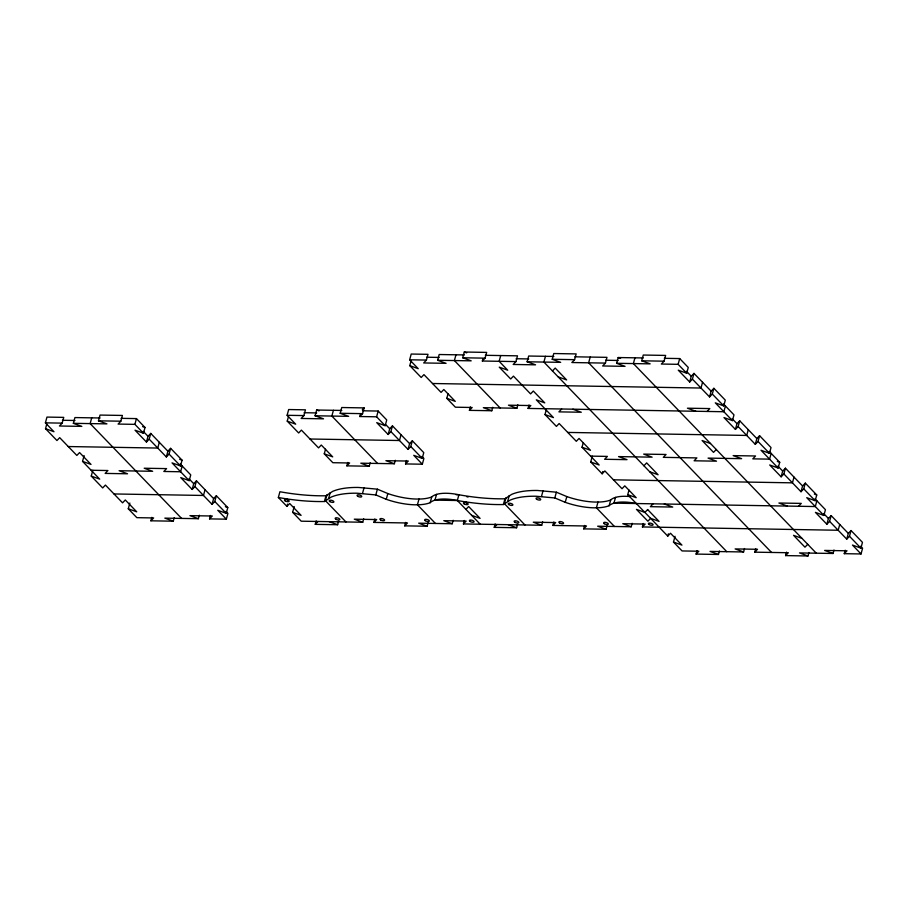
<?xml version="1.0" encoding="UTF-8"?>
<svg xmlns="http://www.w3.org/2000/svg" width="908" height="908" viewBox="0 0 908 908"><rect width="100%" height="100%" fill="white"/><g stroke="black" fill="none" stroke-linecap="round" stroke-linejoin="round"><path stroke-width="1.36" d="M46.773 424.07L45.525 428.678L53.969 431.731L45.4 422.844L46.966 417.09L63.742 417.374L62.175 423.128L59.44 426L81.822 426.374L73.366 423.321L74.933 417.566L100.096 417.986M91.708 417.85L90.142 423.605L181.6 518.411M92.809 470.333L91.254 476.087L99.698 479.14L82.549 461.366L84.115 455.612M73.366 423.321L106.928 423.877L98.473 420.824L100.039 415.07L122.41 415.444L120.843 421.199L118.108 424.07L134.895 424.354L143.464 433.241L145.03 427.486L136.461 418.599L121.07 418.338M134.895 424.354L136.461 418.599M174.211 517.73L173.269 521.192L150.898 520.806L153.634 517.946L136.858 517.662L128.278 508.775L129.844 503.021M143.464 433.241L135.02 430.188L146.449 442.037L148.015 436.283L150.751 433.411L167.889 451.197L166.334 456.951L149.184 439.166L150.751 433.411M159.32 442.298L157.754 448.053L68.259 446.543M150.898 520.806L151.84 517.356M166.334 456.951L169.07 454.079L170.625 448.325L182.065 460.174L180.499 465.929L172.043 462.876L189.193 480.65L190.759 474.895L180.272 464.033M182.179 466.008L180.624 471.763L163.837 471.479L166.573 468.607L144.202 468.233L152.657 471.286L119.096 470.719L127.54 473.783L105.169 473.409L107.904 470.537L91.129 470.253M189.193 480.65L180.737 477.597L192.178 489.446L193.733 483.692L196.469 480.82L213.618 498.594L212.052 504.349L194.914 486.575L196.469 480.82M205.049 489.707L203.483 495.462L113.988 493.952M173.269 521.192L164.825 518.128L198.375 518.695L199.317 515.245M226.001 511.442L227.908 513.417L226.342 519.172L209.566 518.888L210.508 515.438M212.052 504.349L214.787 501.488L216.354 495.734L227.783 507.583L226.228 513.338L217.772 510.273L226.342 519.172M288.483 416.522L287.234 421.13L295.69 424.184L287.11 415.296L288.676 409.542L305.451 409.826L303.896 415.58L301.161 418.452L323.532 418.826L315.076 415.773L316.642 410.019L341.805 410.439M294.203 506.55L292.648 512.305L301.093 515.369L289.663 503.509L286.928 506.38L278.359 497.493L279.914 491.739A118.176 45.979 15.2 0 0 325.972 495.768L332.612 491.398A67.794 26.377 15.2 0 1 358.546 487.46L377.387 489.174L387.829 493.555A40.429 15.731 15.2 0 0 416.999 499.06L421.289 498.98A40.429 15.731 15.2 0 0 431.731 496.948A30.883 12.02 15.2 0 1 458.903 494.758A118.176 45.979 15.2 0 0 504.95 498.787L511.59 494.417A67.794 26.377 15.2 0 1 537.525 490.479L556.366 492.193L566.808 496.574A40.429 15.731 15.2 0 0 595.989 502.079L600.279 501.999A40.429 15.731 15.2 0 0 610.709 499.956A30.883 12.02 15.2 0 1 630.447 496.597M286.928 506.38L287.552 504.076M333.418 410.303L331.863 416.057L377.58 463.455M370.192 462.785L369.25 466.235L346.879 465.861L349.614 462.989L332.839 462.705L324.258 453.818L325.518 449.21M315.076 415.773L348.638 416.341L340.182 413.276L341.749 407.522L364.119 407.908L362.564 413.651L359.829 416.522L376.604 416.806L385.174 425.693L386.74 419.939L378.171 411.052L362.78 410.791M338.571 521.271L337.64 524.722L315.258 524.347L316.2 520.897M278.359 497.493A118.176 45.979 15.2 0 0 324.406 501.522L325.972 495.768M328.673 498.344L330.24 492.59M359.829 416.522L360.453 414.218M346.879 465.861L347.821 462.41M376.604 416.806L378.171 411.052M362.496 493.453L364.063 487.698M292.648 512.305L301.218 521.192L362.746 522.236L363.677 518.786M385.174 425.693L376.729 422.64L388.159 434.489L389.725 428.735L392.46 425.863L409.599 443.649L408.044 449.403L390.894 431.618L392.46 425.863M411.029 361.032L409.78 365.629L418.225 368.693L409.656 359.795L411.211 354.041L427.997 354.324L426.431 360.079L423.696 362.95L446.066 363.325L437.622 360.272L439.177 354.517L464.351 354.937M636.326 503.531A30.883 12.02 15.2 0 0 609.143 505.711A40.429 15.731 15.2 0 1 598.712 507.742L594.422 507.833A40.429 15.731 15.2 0 1 565.241 502.328L554.811 497.947L535.97 496.233A67.794 26.377 15.2 0 0 510.035 500.172L503.395 504.542A118.176 45.979 15.2 0 1 457.337 500.512A30.883 12.02 15.2 0 0 430.165 502.691A40.429 15.731 15.2 0 1 419.723 504.734L415.444 504.814A40.429 15.731 15.2 0 1 386.263 499.309L375.821 494.928L377.387 489.174M428.065 522.781L427.123 526.231L404.752 525.857L407.488 522.985L373.926 522.418L374.868 518.967M401.03 434.762L399.463 440.516L309.98 439.007M369.25 466.235L360.805 463.182L394.367 463.738L395.298 460.288M386.263 499.309L387.829 493.555M421.993 456.486L423.888 458.461L422.334 464.215L405.547 463.931L406.489 460.481M408.044 449.403L410.779 446.532L412.334 440.777L423.775 452.627L422.209 458.381L413.753 455.328L422.334 464.215M404.752 525.857L405.694 522.406M455.964 354.801L454.397 360.555L500.126 407.964M418.997 499.025L417.43 504.78L435.454 523.462M492.738 407.283L491.796 410.734L469.425 410.359L472.16 407.488L455.373 407.204L446.804 398.317L448.053 393.709M437.622 360.272L471.184 360.839L462.728 357.775L464.294 352.02L486.665 352.406L485.099 358.161L482.364 361.021L515.926 361.588L517.492 355.834L485.326 355.3M430.165 502.691L431.731 496.948M436.532 494.383L434.966 500.138L457.337 500.512L480.207 524.211M482.364 361.021L482.988 358.728M469.425 410.359L470.367 406.909M457.337 500.512L458.903 494.758L456.111 494.712M427.123 526.231L418.679 523.178L452.241 523.746L453.171 520.295M500.705 355.55L499.15 361.305L507.72 370.203L499.264 367.138L510.705 378.988L513.44 376.128L530.578 393.902L533.314 391.03L544.755 402.88L536.299 399.826L553.449 417.601L544.993 414.547L546.241 409.939M542.666 521.805L541.724 525.255L463.421 523.927L464.363 520.477M515.926 361.588L513.19 364.46L535.561 364.834L527.117 361.781L528.672 356.027L553.846 356.447M491.796 410.734L483.34 407.681L516.902 408.248L517.844 404.786M517.56 524.291L516.618 527.741L494.247 527.366L495.189 523.916M725.424 405.978L723.858 411.733L528.093 408.43L529.035 404.979M503.395 504.542L504.95 498.787M505.96 497.902L504.394 503.656L524.949 524.972M545.458 356.311L543.892 362.065L726.797 551.689M507.663 501.364L509.229 495.609M527.117 361.781L560.667 362.349L552.223 359.284L553.778 353.53L576.16 353.916L574.594 359.67L571.858 362.53L605.42 363.098L606.975 357.343L574.821 356.81M541.474 496.472L543.041 490.717M590.2 357.06L588.634 362.814L771.539 552.45M554.811 497.947L556.366 492.193M607.055 525.8L606.113 529.25L583.742 528.876L586.477 526.004L552.915 525.437L553.857 521.986M565.241 502.328L566.808 496.574M592.288 456.202L590.722 461.956L599.166 465.01L582.028 447.235L583.276 442.627M605.42 363.098L602.685 365.969L625.056 366.344L616.6 363.291L618.166 357.536L643.341 357.956M583.742 528.876L584.673 525.426M590.722 461.956L602.152 473.806L602.776 471.502M634.942 357.82L633.387 363.575L816.292 553.199M597.986 502.045L596.42 507.799L614.444 526.481M616.6 363.291L650.162 363.858L641.718 360.794L643.273 355.039L665.643 355.425L664.089 361.18L661.353 364.04L678.128 364.324L686.709 373.211L688.264 367.456L679.695 358.569L664.315 358.308M609.143 505.711L610.709 499.956M615.51 497.402L613.956 503.157L815.305 506.55L816.871 500.796M675.041 536.299L673.475 542.042L681.931 545.106L670.501 533.257L667.766 536.117L627.746 494.644L629.006 490.036M606.113 529.25L597.657 526.197L631.219 526.765L632.161 523.303M678.128 364.324L679.695 358.569M839.741 524.495L838.175 530.249L642.41 526.946L643.341 523.496M686.709 373.211L678.253 370.158L689.683 382.007L691.249 376.252L693.984 373.392L711.134 391.166L709.568 396.921L692.418 379.147L693.984 373.392M702.554 382.279L700.999 388.034L432.514 383.505M667.766 536.117L668.39 533.825M709.568 396.921L712.303 394.049L713.87 388.295L725.299 400.144L723.733 405.899L715.288 402.846L732.427 420.62L733.993 414.865L723.517 404.003M719.408 551.008L718.466 554.47L696.095 554.084L697.038 550.634M732.427 420.62L723.982 417.566L735.412 429.416L736.978 423.661L739.714 420.79L756.852 438.575L755.297 444.33L738.147 426.544L739.714 420.79M748.283 429.688L746.716 435.443L567.738 432.424M755.297 444.33L758.032 441.458L759.587 435.704L771.028 447.553L769.462 453.308L761.006 450.255L778.156 468.029L779.722 462.274L769.246 451.412M718.466 554.47L710.022 551.406L743.573 551.973L744.515 548.523M771.142 453.387L769.587 459.142L752.8 458.858L755.535 455.986L733.165 455.612L741.62 458.665L708.058 458.109L716.503 461.162L694.132 460.787L696.867 457.916L663.305 457.348L666.041 454.477L643.67 454.102L652.126 457.155L618.564 456.599L627.019 459.652L604.637 459.278L607.373 456.406L590.597 456.122M808.903 552.518L807.961 555.98L785.59 555.594L788.326 552.734L754.764 552.166L755.706 548.716M778.156 468.029L769.712 464.975L781.141 476.825L782.696 471.07L785.431 468.199L802.581 485.984L801.015 491.739L783.876 473.953L785.431 468.199M794.012 477.086L792.446 482.84L613.456 479.821M785.59 555.594L786.521 552.143M801.015 491.739L803.75 488.867L805.317 483.113L816.746 494.962L815.191 500.717L806.735 497.663L823.885 515.438L825.451 509.683L814.964 498.821M823.885 515.438L815.429 512.384L826.859 524.234L828.425 518.479L831.16 515.608L848.31 533.382L846.744 539.136L829.594 521.362L831.16 515.608M807.961 555.98L799.505 552.915L833.067 553.483L834.009 550.032M860.693 546.23L862.6 548.205L861.034 553.959L844.258 553.676L845.2 550.214M846.744 539.136L849.479 536.276L851.046 530.522L862.475 542.371L860.909 548.126L852.464 545.061L861.034 553.959M146.449 442.037L149.184 439.166M167.889 451.197L170.625 448.325M192.178 489.446L194.914 486.575M213.618 498.594L216.354 495.734M209.566 518.888L212.302 516.016L189.931 515.642L198.375 518.695M362.303 409.814L364.119 407.908M388.159 434.489L390.894 431.618M315.258 524.347L317.993 521.476M409.599 443.649L412.334 440.777M405.547 463.931L408.282 461.06L385.911 460.685L394.367 463.738M373.926 522.418L376.661 519.558L354.29 519.172L362.746 522.236M552.461 370.952L555.197 368.081L566.637 379.93L558.182 376.877M528.093 408.43L530.828 405.558L508.457 405.184L516.902 408.248M465.918 509.399L468.653 506.528L480.082 518.377L471.627 515.324M561.655 408.997L558.919 411.869L581.29 412.243L572.835 409.19M463.421 523.927L466.156 521.067L443.785 520.681L452.241 523.746M494.247 527.366L496.982 524.495M552.915 525.437L555.651 522.577L533.28 522.191L541.724 525.255M602.152 473.806L604.887 470.934L622.037 488.72L624.772 485.848L636.202 497.697L627.746 494.644M689.683 382.007L692.418 379.147M711.134 391.166L713.87 388.295M643.92 465.77L646.655 462.898L658.084 474.748L649.629 471.695M707.082 411.449L709.818 408.577L687.435 408.203L695.891 411.267M653.102 503.815L650.366 506.675L672.737 507.061L664.293 503.997M642.41 526.946L645.145 524.086L622.775 523.7L631.219 526.765M716.264 449.494L713.529 452.366L702.1 440.516L710.544 443.569M735.412 429.416L738.147 426.544M756.852 438.575L759.587 435.704M696.095 554.084L698.831 551.224L682.056 550.94L673.475 542.042M781.141 476.825L783.876 473.953M802.581 485.984L805.317 483.113M754.764 552.166L757.499 549.295L735.128 548.92L743.573 551.973M798.529 506.267L801.265 503.395L778.894 503.021L787.338 506.074M807.711 544.312L804.976 547.183L793.547 535.323L802.002 538.387M826.859 524.234L829.594 521.362M848.31 533.382L851.046 530.522M844.258 553.676L846.994 550.804L824.623 550.43L833.067 553.483M324.406 501.522L331.045 497.153A67.794 26.377 15.2 0 1 356.98 493.214L375.821 494.928M426.658 357.219L439.245 357.434M462.728 357.775L485.099 358.161M516.153 358.728L528.74 358.944M552.223 359.284L574.594 359.67M605.647 360.238L618.223 360.453M641.718 360.794L664.089 361.18M409.656 359.795L426.431 360.079M304.112 412.72L316.699 412.936M340.182 413.276L362.564 413.651M287.11 415.296L303.896 415.58M98.473 420.824L120.843 421.199M62.402 420.268L74.989 420.483M45.4 422.844L62.175 423.128M618.166 357.536L620.584 358.41M777.305 461.4L779.722 462.274M464.294 352.02L466.701 352.894M814.34 494.088L816.746 494.962M446.804 398.317L455.26 401.37L443.819 389.521L441.084 392.392L423.945 374.618L421.21 377.478L409.78 365.629M582.028 447.235L590.472 450.289L579.043 438.439L576.308 441.311L559.158 423.525L556.422 426.397L544.993 414.547M316.642 410.019L319.06 410.893M324.258 453.818L332.714 456.872L321.284 445.022L318.549 447.894L301.399 430.108L298.664 432.98L287.234 421.13M508.174 524.688L516.618 527.741M142.613 426.612L145.03 427.486M179.648 459.3L182.065 460.174M329.184 521.669L337.64 524.722M225.377 506.709L227.783 507.583M82.549 461.366L91.004 464.419L79.575 452.57L76.84 455.441L59.69 437.656L56.954 440.528L45.525 428.678M128.278 508.775L136.733 511.828L125.304 499.979L122.569 502.839L105.419 485.065L102.683 487.936L91.254 476.087M712.303 394.049L723.733 405.899M758.032 441.458L769.462 453.308M803.75 488.867L815.191 500.717M849.479 536.276L860.909 548.126M686.482 371.315L691.249 376.252M732.211 418.724L736.978 423.661M777.94 466.133L782.696 471.07M823.67 513.542L828.425 518.479M465.577 501.67L467.472 503.645M410.779 446.532L422.209 458.381M385.911 424.785L389.725 428.735M327.527 495.45L326.971 494.883L325.404 500.637L345.959 521.952M286.587 498.651L288.494 500.626M169.07 454.079L180.499 465.929M214.787 501.488L226.228 513.338M143.248 431.345L148.015 436.283M188.977 478.754L193.733 483.692M466.86 496.755A2.429 0.942 15.2 0 1 468.074 497.051M647.631 509.547L644.896 512.418L636.451 509.365L647.881 521.215L650.616 518.343L659.06 521.396L647.631 509.547M604.24 523.678A2.429 0.942 15.2 0 0 608.235 524.234A2.429 0.942 15.2 0 0 605.5 522.361A2.429 0.942 15.2 0 0 604.24 523.678M648.993 524.427A2.429 0.942 15.2 0 0 652.977 524.983A2.429 0.942 15.2 0 0 650.241 523.11A2.429 0.942 15.2 0 0 648.993 524.427M514.745 522.168A2.429 0.942 15.2 0 0 518.74 522.724A2.429 0.942 15.2 0 0 516.005 520.851A2.429 0.942 15.2 0 0 514.745 522.168M464.045 503.826A2.429 0.942 15.2 0 0 468.029 504.383A2.429 0.942 15.2 0 0 465.293 502.499A2.429 0.942 15.2 0 0 464.045 503.826M559.498 522.917A2.429 0.942 15.2 0 0 563.482 523.473A2.429 0.942 15.2 0 0 560.747 521.601A2.429 0.942 15.2 0 0 559.498 522.917M508.786 504.576A2.429 0.942 15.2 0 0 512.782 505.132A2.429 0.942 15.2 0 0 510.046 503.259A2.429 0.942 15.2 0 0 508.786 504.576M536.628 499.218A2.429 0.942 15.2 0 0 540.623 499.775A2.429 0.942 15.2 0 0 537.888 497.902A2.429 0.942 15.2 0 0 536.628 499.218M425.262 520.659A2.429 0.942 15.2 0 0 429.246 521.215A2.429 0.942 15.2 0 0 426.51 519.342A2.429 0.942 15.2 0 0 425.262 520.659M470.004 521.408A2.429 0.942 15.2 0 0 473.987 521.964A2.429 0.942 15.2 0 0 471.263 520.091A2.429 0.942 15.2 0 0 470.004 521.408M335.767 519.149A2.429 0.942 15.2 0 0 339.751 519.705A2.429 0.942 15.2 0 0 337.016 517.832A2.429 0.942 15.2 0 0 335.767 519.149M285.055 500.807A2.429 0.942 15.2 0 0 289.05 501.364A2.429 0.942 15.2 0 0 286.315 499.491A2.429 0.942 15.2 0 0 285.055 500.807M380.509 519.898A2.429 0.942 15.2 0 0 384.504 520.454A2.429 0.942 15.2 0 0 381.769 518.582A2.429 0.942 15.2 0 0 380.509 519.898M329.808 501.556A2.429 0.942 15.2 0 0 333.792 502.113A2.429 0.942 15.2 0 0 331.057 500.24A2.429 0.942 15.2 0 0 329.808 501.556M357.65 496.199A2.429 0.942 15.2 0 0 361.634 496.755A2.429 0.942 15.2 0 0 358.898 494.883A2.429 0.942 15.2 0 0 357.65 496.199"/></g></svg>
